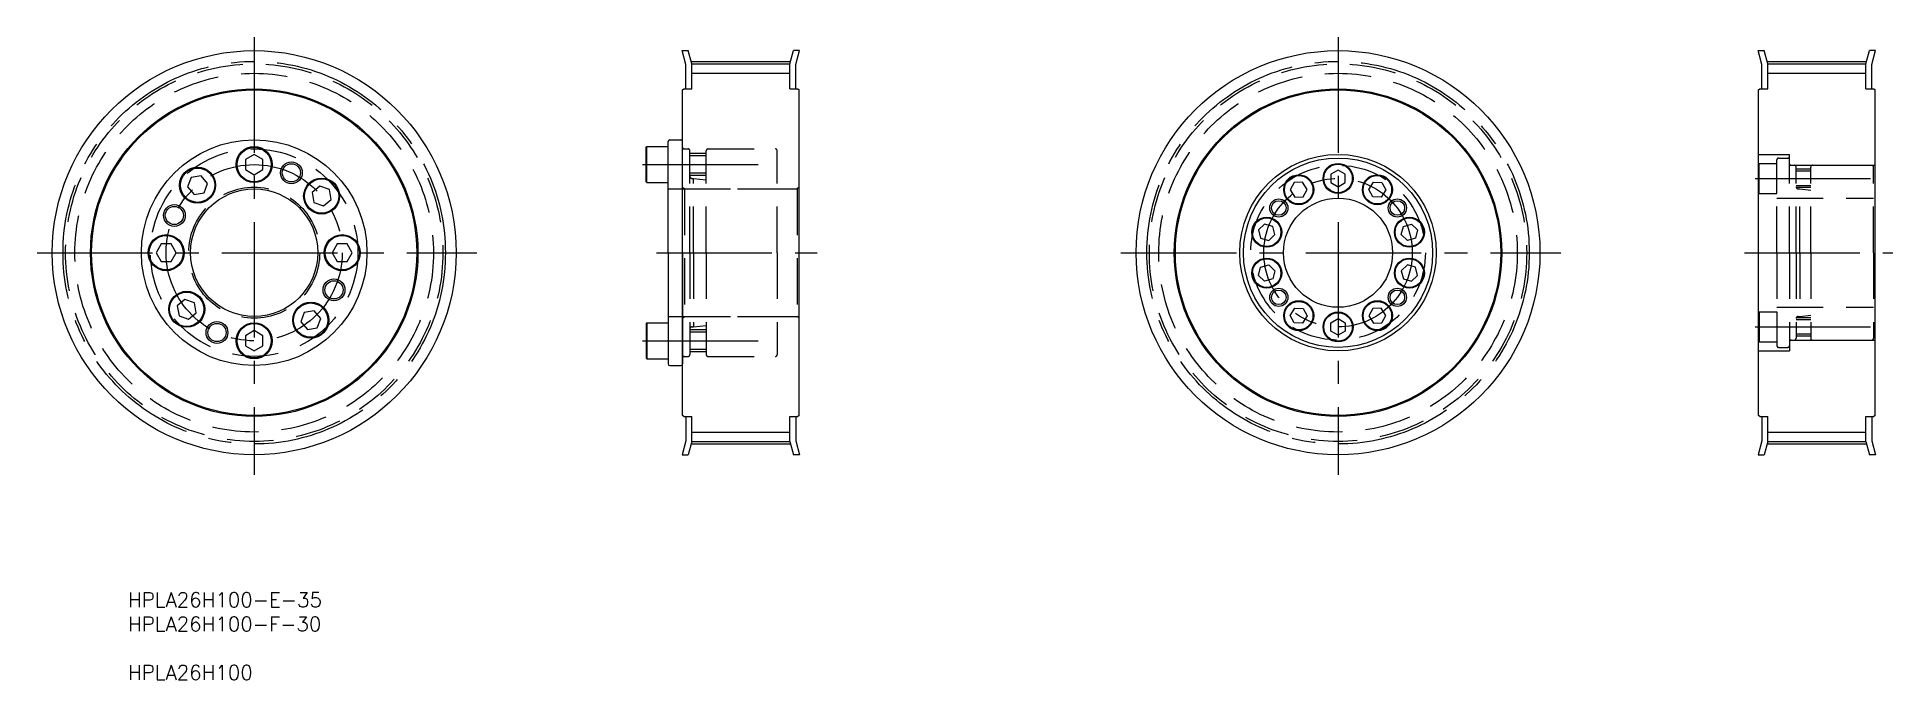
# Model space of a CAD drawing. Extents: x -10 to 500, y -15 to 161.
import ezdxf

# ---------------------------------------------------------------- set-up
doc = ezdxf.new("R2010")
doc.units = 0
doc.linetypes.add('CENTER', pattern=[50.8, 31.75, -6.35, 6.35, -6.35])
doc.linetypes.add('DASHED', pattern=[19.05, 12.7, -6.35])
doc.layers.get('0').update_dxf_attribs({"linetype": 'CONTINUOUS'})
doc.layers.add('CENTER', color=1, linetype='CENTER')
doc.styles.add('MISUMI', font='txt.shx')

# ---------------------------------------------------------------- blocks, each defined once
blk = doc.blocks.new('*U6')
at = {"color": 7, "linetype": 'CONTINUOUS', "style": 'MISUMI'}
for s, p in [('HPLA26H100-E-35', (15.05, 4.8)), ('HPLA26H100-F-30', (15.05, -1.87)), ('HPLA26H100', (15.05, -15.2))]:
    blk.add_text(s, height=4, dxfattribs=at).set_placement(p)

msp = doc.modelspace()

# ---------------------------------------------------------------- linework, layer by layer
at = {"color": 7, "linetype": 'CONTINUOUS'}
for p, q in [((167.35, 157.64), (169.01, 157.64)), ((168.38, 153.8), (167.35, 157.64)), ((168.38, 147.14), (168.38, 153.8)), ((169.98, 154.01), (169.01, 157.64)), ((169.98, 154.01), (196.98, 154.01)), ((169.98, 147.14), (169.98, 154.01)), ((196.98, 154.01), (197.95, 157.64)), ((196.98, 147.14), (196.98, 154.01)), ((199.61, 157.64), (197.95, 157.64)), ((198.58, 153.8), (199.61, 157.64)), ((198.58, 147.14), (198.58, 153.8)), ((463.11, 157.64), (464.76, 157.64)), ((464.14, 153.8), (463.11, 157.64)), ((464.14, 147.14), (464.14, 153.8)), ((465.74, 154.01), (464.76, 157.64)), ((465.74, 154.01), (492.74, 154.01)), ((465.74, 147.14), (465.74, 154.01)), ((492.74, 154.01), (493.71, 157.64)), ((492.74, 147.14), (492.74, 154.01)), ((495.37, 157.64), (493.71, 157.64)), ((494.34, 153.8), (495.37, 157.64)), ((494.34, 147.14), (494.34, 153.8)), ((167.48, 146.84), (167.78, 147.14)), ((167.48, 57.44), (167.48, 146.84)), ((167.78, 147.14), (169.98, 147.14)), ((196.98, 147.14), (199.18, 147.14)), ((199.18, 147.14), (199.48, 146.84)), ((199.48, 57.44), (199.48, 146.84)), ((463.24, 146.84), (463.54, 147.14)), ((463.24, 57.44), (463.24, 146.84)), ((463.54, 147.14), (465.74, 147.14)), ((492.74, 147.14), (494.94, 147.14)), ((494.94, 147.14), (495.24, 146.84)), ((495.24, 57.44), (495.24, 146.84)), ((163.48, 102.14), (163.48, 132.64)), ((163.98, 133.14), (166.98, 133.14)), ((167.48, 102.14), (167.48, 132.64)), ((49.73, 129.12), (47.33, 127.73)), ((47.33, 127.73), (47.33, 124.96)), ((52.13, 127.73), (49.73, 129.12)), ((50.93, 128.42), (50.93, 128.42)), ((51.53, 128.08), (51.53, 128.08)), ((52.13, 124.96), (52.13, 127.73)), ((157.48, 131.05), (157.62, 131.29)), ((157.48, 121.64), (157.48, 131.05)), ((157.62, 131.29), (163.48, 131.29)), ((157.62, 121.39), (157.62, 131.29)), ((163.48, 121.39), (163.48, 131.29)), ((163.48, 123.34), (163.48, 129.34)), ((32.39, 122.81), (31.44, 120.2)), ((35.12, 123.29), (32.39, 122.81)), ((36.9, 121.16), (35.12, 123.29)), ((47.33, 124.96), (49.73, 123.57)), ((49.73, 123.57), (52.13, 124.96)), ((347.63, 124.85), (345.63, 123.7)), ((345.63, 123.7), (345.63, 121.39)), ((349.63, 123.7), (347.63, 124.85)), ((349.63, 121.39), (349.63, 123.7)), ((31.44, 120.2), (33.22, 118.08)), ((33.22, 118.08), (35.95, 118.56)), ((35.95, 118.56), (36.9, 121.16)), ((67.79, 120.43), (65.66, 118.65)), ((65.66, 118.65), (66.14, 115.92)), ((70.39, 119.48), (67.79, 120.43)), ((70.87, 116.75), (70.39, 119.48)), ((157.48, 121.64), (157.62, 121.39)), ((157.62, 121.39), (163.48, 121.39)), ((335.6, 121.4), (334.51, 119.36)), ((334.51, 119.36), (335.74, 117.41)), ((337.9, 121.48), (335.6, 121.4)), ((335.74, 117.41), (338.04, 117.49)), ((339.13, 119.53), (337.9, 121.48)), ((338.04, 117.49), (339.13, 119.53)), ((345.63, 121.39), (347.63, 120.24)), ((347.63, 120.24), (349.63, 121.39)), ((356.13, 119.53), (357.36, 121.48)), ((357.22, 117.49), (356.13, 119.53)), ((359.53, 117.41), (357.22, 117.49)), ((357.36, 121.48), (359.67, 121.4)), ((360.75, 119.36), (359.53, 117.41)), ((359.67, 121.4), (360.75, 119.36)), ((66.14, 115.92), (68.75, 114.97)), ((68.75, 114.97), (70.87, 116.75)), ((327.46, 110.01), (325.8, 108.4)), ((325.8, 108.4), (326.36, 106.16)), ((329.68, 109.37), (327.46, 110.01)), ((328.58, 105.53), (330.24, 107.13)), ((330.24, 107.13), (329.68, 109.37)), ((365.02, 107.13), (365.58, 109.37)), ((366.68, 105.53), (365.02, 107.13)), ((365.58, 109.37), (367.8, 110.01)), ((367.8, 110.01), (369.46, 108.4)), ((369.46, 108.4), (368.9, 106.16)), ((24.14, 104.54), (22.76, 102.14)), ((22.76, 102.14), (24.14, 99.74)), ((26.91, 104.54), (24.14, 104.54)), ((28.3, 102.14), (26.91, 104.54)), ((26.91, 99.74), (28.3, 102.14)), ((72.54, 104.54), (71.16, 102.14)), ((71.16, 102.14), (72.54, 99.74)), ((75.31, 104.54), (72.54, 104.54)), ((76.7, 102.14), (75.31, 104.54)), ((75.31, 99.74), (76.7, 102.14)), ((163.48, 102.14), (163.48, 71.64)), ((167.48, 102.14), (167.48, 71.64)), ((326.36, 106.16), (328.58, 105.53)), ((368.9, 106.16), (366.68, 105.53)), ((24.14, 99.74), (26.91, 99.74)), ((72.54, 99.74), (75.31, 99.74)), ((325.8, 95.88), (326.36, 98.13)), ((326.36, 98.13), (328.58, 98.76)), ((328.58, 98.76), (330.24, 97.16)), ((330.24, 97.16), (329.68, 94.92)), ((366.68, 98.76), (365.02, 97.16)), ((365.02, 97.16), (365.58, 94.92)), ((368.9, 98.13), (366.68, 98.76)), ((369.46, 95.88), (368.9, 98.13)), ((327.46, 94.28), (325.8, 95.88)), ((329.68, 94.92), (327.46, 94.28)), ((365.58, 94.92), (367.8, 94.28)), ((367.8, 94.28), (369.46, 95.88)), ((30.71, 89.32), (28.59, 87.54)), ((28.59, 87.54), (29.07, 84.81)), ((33.31, 88.37), (30.71, 89.32)), ((33.79, 85.64), (33.31, 88.37)), ((334.51, 84.92), (335.74, 86.88)), ((335.74, 86.88), (338.04, 86.8)), ((338.04, 86.8), (339.13, 84.76)), ((357.22, 86.8), (356.13, 84.76)), ((359.53, 86.88), (357.22, 86.8)), ((360.75, 84.92), (359.53, 86.88)), ((29.07, 84.81), (31.67, 83.86)), ((31.67, 83.86), (33.79, 85.64)), ((63.5, 85.73), (62.55, 83.13)), ((62.55, 83.13), (64.34, 81)), ((66.23, 86.21), (63.5, 85.73)), ((68.01, 84.09), (66.23, 86.21)), ((67.06, 81.48), (68.01, 84.09)), ((157.48, 82.65), (157.62, 82.89)), ((157.48, 82.65), (157.48, 73.24)), ((157.62, 82.89), (163.48, 82.89)), ((157.62, 82.89), (157.62, 72.99)), ((163.48, 82.89), (163.48, 72.99)), ((335.6, 82.89), (334.51, 84.92)), ((337.9, 82.81), (335.6, 82.89)), ((339.13, 84.76), (337.9, 82.81)), ((345.63, 82.9), (347.63, 84.05)), ((345.63, 80.59), (345.63, 82.9)), ((347.63, 84.05), (349.63, 82.9)), ((349.63, 82.9), (349.63, 80.59)), ((356.13, 84.76), (357.36, 82.81)), ((357.36, 82.81), (359.67, 82.89)), ((359.67, 82.89), (360.75, 84.92)), ((49.73, 80.72), (47.33, 79.33)), ((47.33, 79.33), (47.33, 76.56)), ((47.33, 76.56), (49.73, 75.17)), ((52.13, 79.33), (49.73, 80.72)), ((49.73, 75.17), (52.13, 76.56)), ((52.13, 76.56), (52.13, 79.33)), ((64.34, 81), (67.06, 81.48)), ((163.48, 80.94), (163.48, 74.94)), ((347.63, 79.44), (345.63, 80.59)), ((349.63, 80.59), (347.63, 79.44)), ((157.48, 73.24), (157.62, 72.99)), ((157.62, 72.99), (163.48, 72.99)), ((163.98, 71.14), (166.98, 71.14)), ((167.78, 57.14), (167.48, 57.44)), ((167.78, 57.14), (169.98, 57.14)), ((168.38, 57.14), (168.38, 50.49)), ((169.98, 50.28), (169.98, 57.14)), ((196.98, 57.14), (199.18, 57.14)), ((196.98, 50.28), (196.98, 57.14)), ((198.58, 57.14), (198.58, 50.49)), ((199.48, 57.44), (199.18, 57.14)), ((463.54, 57.14), (463.24, 57.44)), ((463.54, 57.14), (465.74, 57.14)), ((464.14, 57.14), (464.14, 50.49)), ((465.74, 50.28), (465.74, 57.14)), ((492.74, 57.14), (494.94, 57.14)), ((492.74, 50.28), (492.74, 57.14)), ((494.34, 57.14), (494.34, 50.49)), ((495.24, 57.44), (494.94, 57.14)), ((168.38, 50.49), (167.35, 46.64)), ((167.35, 46.64), (169.01, 46.64)), ((169.98, 50.28), (169.01, 46.64)), ((169.98, 50.28), (196.98, 50.28)), ((196.98, 50.28), (197.95, 46.64)), ((199.61, 46.64), (197.95, 46.64)), ((198.58, 50.49), (199.61, 46.64)), ((464.14, 50.49), (463.11, 46.64)), ((463.11, 46.64), (464.76, 46.64)), ((465.74, 50.28), (464.76, 46.64)), ((465.74, 50.28), (492.74, 50.28)), ((492.74, 50.28), (493.71, 46.64)), ((495.37, 46.64), (493.71, 46.64)), ((494.34, 50.49), (495.37, 46.64))]:
    msp.add_line(p, q, dxfattribs=at)
at = {"color": 3, "linetype": 'CONTINUOUS'}
for p, q in [((169.98, 151.42), (196.98, 151.42)), ((465.74, 151.42), (492.74, 151.42)), ((169.98, 52.87), (196.98, 52.87)), ((465.74, 52.87), (492.74, 52.87))]:
    msp.add_line(p, q, dxfattribs=at)
at = {"color": 3, "linetype": 'DASHED'}
for p, q in [((167.89, 130.64), (168.98, 130.64)), ((169.48, 102.14), (169.48, 130.14)), ((173.98, 129.34), (169.48, 129.34)), ((173.98, 128.74), (169.48, 128.74)), ((173.98, 102.14), (173.98, 130.14)), ((174.48, 130.64), (192.98, 130.64)), ((193.48, 102.14), (193.48, 130.14)), ((463.24, 129.14), (471.74, 129.14)), ((468.24, 102.14), (468.24, 127.64)), ((468.74, 128.14), (471.24, 128.14)), ((471.74, 126.14), (471.74, 129.14)), ((471.74, 102.14), (471.74, 127.64)), ((173.98, 123.94), (169.48, 123.94)), ((173.98, 123.34), (169.48, 123.34)), ((170.08, 122.53), (170.48, 122.53)), ((170.48, 102.14), (170.48, 122.53)), ((170.48, 122.53), (173.98, 122.14)), ((463.24, 126.47), (463.36, 126.67)), ((463.24, 118.62), (463.24, 126.47)), ((463.36, 118.42), (463.36, 126.67)), ((463.36, 126.67), (468.24, 126.67)), ((468.24, 118.42), (468.24, 126.67)), ((468.24, 120.04), (468.24, 125.04)), ((471.74, 126.14), (495.24, 126.14)), ((472.15, 126.14), (473.04, 126.14)), ((473.54, 102.14), (473.54, 125.64)), ((477.54, 125.04), (473.54, 125.04)), ((477.54, 124.54), (473.54, 124.54)), ((477.54, 102.14), (477.54, 125.64)), ((478.04, 126.14), (494.34, 126.14)), ((494.84, 102.14), (494.84, 125.64)), ((163.48, 119.64), (193.48, 119.64)), ((167.48, 120.14), (167.98, 119.64)), ((167.98, 119.64), (198.98, 119.64)), ((167.98, 119.64), (167.98, 84.64)), ((199.48, 120.14), (198.98, 119.64)), ((198.98, 119.64), (198.98, 84.64)), ((463.36, 118.42), (468.24, 118.42)), ((477.54, 120.54), (473.54, 120.54)), ((477.54, 120.04), (473.54, 120.04)), ((474.14, 119.67), (474.54, 119.67)), ((474.54, 102.14), (474.54, 119.67)), ((474.54, 119.67), (477.54, 119.33)), ((468.24, 117.14), (494.84, 117.14)), ((468.24, 114.89), (468.24, 114.89)), ((468.24, 108.52), (468.24, 108.52)), ((169.48, 102.14), (169.48, 74.14)), ((170.48, 102.14), (170.48, 81.76)), ((173.98, 102.14), (173.98, 74.14)), ((193.48, 102.14), (193.48, 74.14)), ((468.24, 102.14), (468.24, 76.64)), ((471.74, 102.14), (471.74, 76.64)), ((473.54, 102.14), (473.54, 78.64)), ((474.54, 102.14), (474.54, 84.62)), ((477.54, 102.14), (477.54, 78.64)), ((494.84, 102.14), (494.84, 78.64)), ((468.24, 87.14), (494.84, 87.14)), ((163.48, 84.64), (193.48, 84.64)), ((167.48, 84.14), (167.98, 84.64)), ((167.98, 84.64), (198.98, 84.64)), ((170.08, 81.76), (170.48, 81.76)), ((170.48, 81.76), (173.98, 82.14)), ((199.48, 84.14), (198.98, 84.64)), ((463.24, 85.67), (463.24, 77.82)), ((463.36, 85.87), (463.36, 77.62)), ((463.36, 85.87), (468.24, 85.87)), ((468.24, 85.87), (468.24, 77.62)), ((468.24, 84.24), (468.24, 79.24)), ((477.54, 84.24), (473.54, 84.24)), ((477.54, 83.74), (473.54, 83.74)), ((474.14, 84.62), (474.54, 84.62)), ((474.54, 84.62), (477.54, 84.96)), ((173.98, 80.94), (169.48, 80.94)), ((173.98, 80.34), (169.48, 80.34)), ((463.24, 77.82), (463.36, 77.62)), ((463.36, 77.62), (468.24, 77.62)), ((471.74, 78.14), (471.74, 75.14)), ((471.74, 78.14), (495.24, 78.14)), ((472.15, 78.14), (473.04, 78.14)), ((477.54, 79.74), (473.54, 79.74)), ((477.54, 79.24), (473.54, 79.24)), ((478.04, 78.14), (494.34, 78.14)), ((167.89, 73.64), (168.98, 73.64)), ((173.98, 75.54), (169.48, 75.54)), ((173.98, 74.94), (169.48, 74.94)), ((174.48, 73.64), (192.98, 73.64)), ((463.24, 75.14), (471.74, 75.14)), ((468.74, 76.14), (471.24, 76.14))]:
    msp.add_line(p, q, dxfattribs=at)
at = {"color": 7, "linetype": 'CONTINUOUS'}
for centre, radius in [((49.73, 102.14), 55.5), ((347.63, 102.14), 55.5), ((49.73, 102.14), 45), ((49.73, 102.14), 44.7), ((347.63, 102.14), 45), ((347.63, 102.14), 44.7), ((49.73, 102.14), 31), ((49.73, 126.34), 4.95), ((49.73, 126.34), 4.71), ((347.63, 102.14), 27), ((347.63, 102.14), 26), ((34.17, 120.68), 4.95), ((34.17, 120.68), 4.71), ((59.96, 124.08), 2.5), ((68.27, 117.7), 4.95), ((336.82, 119.44), 4.12), ((336.82, 119.44), 3.92), ((347.63, 122.54), 4.12), ((347.63, 122.54), 3.92), ((358.44, 119.44), 4.12), ((358.44, 119.44), 3.92), ((49.73, 102.14), 17.5), ((68.27, 117.7), 4.71), ((27.8, 112.37), 2.5), ((331.34, 114.42), 2.5), ((331.34, 114.42), 2), ((347.63, 102.14), 15), ((363.92, 114.42), 2.5), ((363.92, 114.42), 2), ((328.02, 107.77), 4.12), ((328.02, 107.77), 3.92), ((367.24, 107.77), 4.12), ((367.24, 107.77), 3.92), ((25.53, 102.14), 4.95), ((25.53, 102.14), 4.71), ((73.93, 102.14), 4.95), ((73.93, 102.14), 4.71), ((328.02, 96.52), 4.12), ((328.02, 96.52), 3.92), ((367.24, 96.52), 4.12), ((367.24, 96.52), 3.92), ((71.66, 91.92), 2.5), ((331.34, 89.87), 2.5), ((331.34, 89.87), 2), ((363.92, 89.87), 2.5), ((363.92, 89.87), 2), ((31.19, 86.59), 4.95), ((31.19, 86.59), 4.71), ((65.28, 83.61), 4.95), ((65.28, 83.61), 4.71), ((336.82, 84.84), 4.12), ((336.82, 84.84), 3.92), ((358.44, 84.84), 4.12), ((358.44, 84.84), 3.92), ((39.5, 80.21), 2.5), ((49.73, 77.94), 4.95), ((49.73, 77.94), 4.71), ((347.63, 81.74), 4.12), ((347.63, 81.74), 3.92)]:
    msp.add_circle(centre, radius, dxfattribs=at)
at = {"color": 3, "linetype": 'DASHED'}
for centre, radius in [((49.73, 102.14), 51.86), ((347.63, 102.14), 51.86), ((49.73, 102.14), 49.27), ((347.63, 102.14), 49.27), ((49.73, 102.14), 28.5), ((347.63, 102.14), 24), ((49.73, 102.14), 18)]:
    msp.add_circle(centre, radius, dxfattribs=at)
at = {"color": 3}
for centre in [(59.96, 124.08), (27.8, 112.37), (71.66, 91.92), (39.5, 80.21)]:
    msp.add_circle(centre, 3, dxfattribs=at)
at = {"color": 7, "linetype": 'CONTINUOUS'}
for centre, start, end in [((163.98, 132.64), 90, 179.9991), ((166.98, 132.64), 0.0009, 90), ((163.98, 71.64), 180.0009, 270), ((166.98, 71.64), 270, 0)]:
    msp.add_arc(centre, 0.5, start, end, dxfattribs=at)
at = {"color": 3, "linetype": 'DASHED'}
for centre, radius, start, end in [((167.89, 131.05), 0.41, 180, 270), ((168.98, 130.14), 0.5, 0.0009, 90), ((174.48, 130.14), 0.5, 90, 179.9991), ((192.98, 130.14), 0.5, 0.0009, 90), ((468.74, 127.64), 0.5, 90, 180.0009), ((471.24, 127.64), 0.5, 0, 90), ((170.08, 123.13), 0.6, 180, 270), ((472.15, 126.55), 0.41, 180, 270), ((473.04, 125.64), 0.5, 0, 90), ((478.04, 125.64), 0.5, 90, 180), ((494.34, 125.64), 0.5, 0, 90), ((474.14, 120.27), 0.6, 180, 270), ((170.08, 81.16), 0.6, 90, 180), ((474.14, 84.02), 0.6, 90, 180), ((468.74, 76.64), 0.5, 179.9991, 270), ((471.24, 76.64), 0.5, 270, 0), ((472.15, 77.73), 0.41, 90, 180), ((473.04, 78.64), 0.5, 270, 0), ((478.04, 78.64), 0.5, 180, 270), ((494.34, 78.64), 0.5, 270, 0), ((167.89, 73.23), 0.41, 90, 180), ((168.98, 74.14), 0.5, 269.9965, 0), ((174.48, 74.14), 0.5, 180.0009, 270), ((192.98, 74.14), 0.5, 269.9982, 0)]:
    msp.add_arc(centre, radius, start, end, dxfattribs=at)
at = {"layer": 'CENTER', "color": 1, "linetype": 'CENTER'}
for p, q in [((49.73, 161.35), (49.73, 41.1)), ((347.63, 161.35), (347.63, 41.1)), ((169.98, 154.7), (196.98, 154.7)), ((465.74, 154.7), (492.74, 154.7)), ((156.48, 126.34), (194.48, 126.34)), ((462.24, 122.54), (495.84, 122.54)), ((-9.93, 102.14), (110.94, 102.14)), ((160.28, 102.14), (204.48, 102.14)), ((287.97, 102.14), (408.84, 102.14)), ((459.31, 102.14), (500.13, 102.14)), ((462.24, 81.74), (495.84, 81.74)), ((156.48, 77.94), (194.48, 77.94)), ((169.98, 49.59), (196.98, 49.59)), ((465.74, 49.59), (492.74, 49.59))]:
    msp.add_line(p, q, dxfattribs=at)
for centre, radius in [((49.73, 102.14), 52.55), ((347.63, 102.14), 52.55), ((49.73, 102.14), 24.2), ((347.63, 102.14), 20.4)]:
    msp.add_circle(centre, radius, dxfattribs=at)

# ---------------------------------------------------------------- block references
at = {"color": 7, "linetype": 'CONTINUOUS'}
msp.add_blockref('*U6', (0, 0), dxfattribs=at)

doc.saveas('drawing.dxf')
